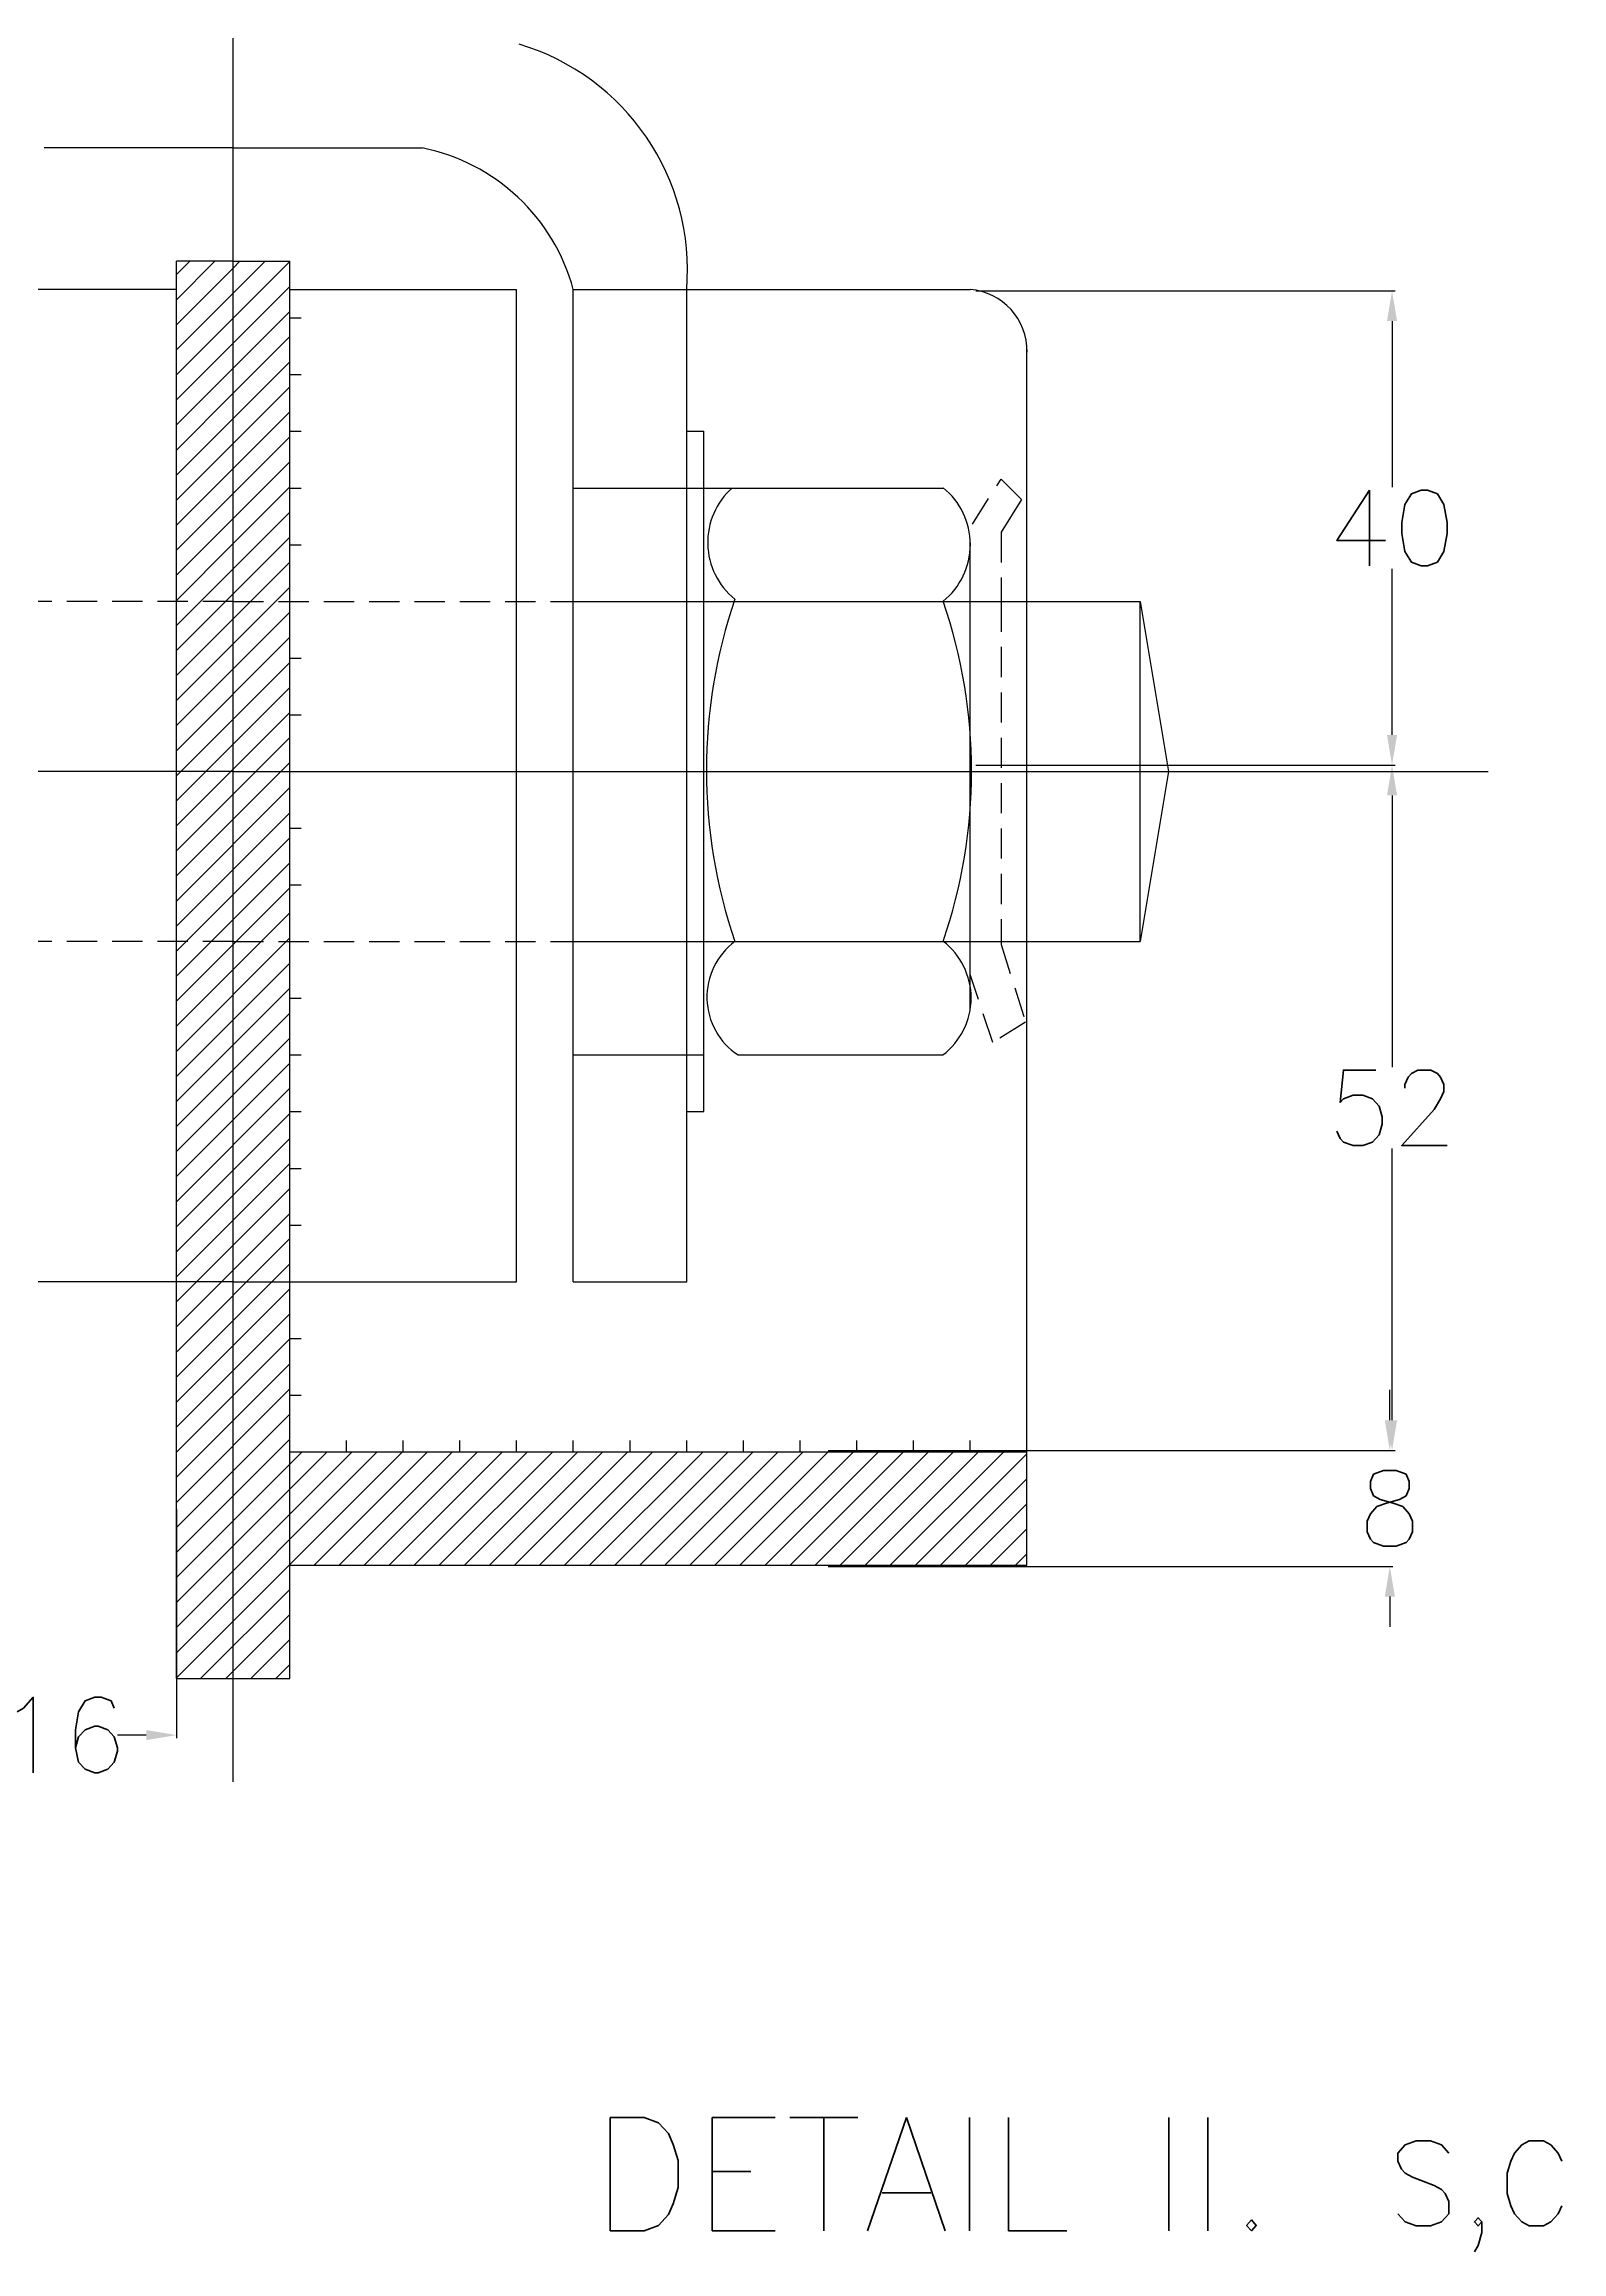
# Model space of a CAD drawing. Header units: metres. Extents: x 444 to 3227, y -3167 to -392.
# Drawn here: x 922 to 972.2, y -2312.1 to -2239.1 of the extents above; entities that cross this region are included whole.
import ezdxf

# ---------------------------------------------------------------- set-up
doc = ezdxf.new("R2010")
doc.units = ezdxf.units.M
doc.linetypes.add('DASHEDX2', pattern=[1.5, 1, -0.5])
doc.layers.get('DEFPOINTS').update_dxf_attribs({"linetype": 'CONTINUOUS'})
for name, color, linetype in [('BANGUNAN', 7, 'CONTINUOUS'), ('DIMENSI', 7, 'CONTINUOUS'), ('TEX', 7, 'CONTINUOUS')]:
    doc.layers.add(name, color=color, linetype=linetype)
doc.styles.get("Standard").update_dxf_attribs({"font": 'Simplex.shx', "height": 2.5})
doc.dimstyles.new('Skala 50', dxfattribs={"dimtxt": 0.2, "dimasz": 1, "dimexe": 0.1, "dimexo": 0.2, "dimgap": 0.1, "dimtad": 3, "dimtih": 1, "dimtoh": 1, "dimlfac": 0.5, "dimzin": 0, "dimdsep": 46, "dimtxsty": 'Standard', "dimcen": 0.05, "dimclrd": 8, "dimclre": 8, "dimclrt": 10, "dimadec": 0, "dimazin": 0, "dimtfac": 1, "dimtofl": 0, "dimtmove": 0, "dimatfit": 3, "dimfxl": 1, "dimtolj": 1, "dimtzin": 0, "dimarcsym": 0})
pattern_1 = [(45, (431.3989, -2832.03606), (-0.4143204, 0.4143204), [])]

# ---------------------------------------------------------------- blocks, each defined once
blk = doc.blocks.new('*D307')
at = {"layer": 'DEFPOINTS', "color": 0}
for p in [(952.663, -2247.228), (952.663, -2262.917), (966.623, -2262.917)]:
    blk.add_point(p, dxfattribs=at)
at = {"layer": 'DIMENSI', "color": 8, "lineweight": -2}
for p, q in [((952.863, -2247.228), (966.723, -2247.228)), ((966.623, -2248.228), (966.623, -2253.723)), ((966.623, -2261.917), (966.623, -2256.423)), ((952.863, -2262.917), (966.723, -2262.917))]:
    blk.add_line(p, q, dxfattribs=at)
at = {"layer": 'DIMENSI', "color": 8}
for points in [[(966.457, -2248.228), (966.79, -2248.228), (966.623, -2247.228)], [(966.457, -2261.917), (966.79, -2261.917), (966.623, -2262.917)]]:
    blk.add_solid(points, dxfattribs=at)
at = {"layer": 'DIMENSI', "color": 10, "insert": (966.623, -2255.073), "char_height": 2.5, "attachment_point": 5}
blk.add_mtext('\\A1;40', dxfattribs=at)
blk = doc.blocks.new('*D308')
at = {"layer": 'DEFPOINTS', "color": 0}
for p in [(961.737, -2262.917), (961.737, -2285.579), (966.623, -2285.579)]:
    blk.add_point(p, dxfattribs=at)
at = {"layer": 'DIMENSI', "color": 8, "lineweight": -2}
for p, q in [((961.937, -2262.917), (966.723, -2262.917)), ((966.623, -2263.917), (966.623, -2272.898)), ((966.623, -2284.579), (966.623, -2275.598)), ((961.937, -2285.579), (966.723, -2285.579))]:
    blk.add_line(p, q, dxfattribs=at)
at = {"layer": 'DIMENSI', "color": 8}
for points in [[(966.457, -2263.917), (966.79, -2263.917), (966.623, -2262.917)], [(966.457, -2284.579), (966.79, -2284.579), (966.623, -2285.579)]]:
    blk.add_solid(points, dxfattribs=at)
at = {"layer": 'DIMENSI', "color": 10, "insert": (966.623, -2274.248), "char_height": 2.5, "attachment_point": 5}
blk.add_mtext('\\A1;52', dxfattribs=at)
blk = doc.blocks.new('*D287')
at = {"layer": 'DEFPOINTS', "color": 0}
for p in [(947.777, -2285.579), (947.777, -2289.414), (966.55, -2289.414)]:
    blk.add_point(p, dxfattribs=at)
at = {"layer": 'DIMENSI', "color": 8, "lineweight": -2}
for p, q in [((966.55, -2284.579), (966.55, -2283.579)), ((947.977, -2285.579), (966.65, -2285.579)), ((947.977, -2289.414), (966.65, -2289.414)), ((966.55, -2290.414), (966.55, -2291.414))]:
    blk.add_line(p, q, dxfattribs=at)
at = {"layer": 'DIMENSI', "color": 8}
for points in [[(966.384, -2284.579), (966.717, -2284.579), (966.55, -2285.579)], [(966.384, -2290.414), (966.717, -2290.414), (966.55, -2289.414)]]:
    blk.add_solid(points, dxfattribs=at)
at = {"layer": 'DIMENSI', "color": 10, "insert": (966.55, -2287.496), "char_height": 2.5, "attachment_point": 5}
blk.add_mtext('\\A1;8', dxfattribs=at)
blk = doc.blocks.new('*D288')
at = {"layer": 'DEFPOINTS', "color": 0}
for p in [(918.81, -2287.322), (926.421, -2287.322), (926.421, -2294.992)]:
    blk.add_point(p, dxfattribs=at)
at = {"layer": 'DIMENSI', "color": 8, "lineweight": -2}
for p, q in [((918.81, -2287.522), (918.81, -2295.092)), ((926.421, -2287.522), (926.421, -2295.092)), ((919.81, -2294.992), (920.823, -2294.992)), ((925.421, -2294.992), (924.475, -2294.992))]:
    blk.add_line(p, q, dxfattribs=at)
at = {"layer": 'DIMENSI', "color": 8}
for points in [[(919.81, -2294.825), (919.81, -2295.159), (918.81, -2294.992)], [(925.421, -2294.825), (925.421, -2295.159), (926.421, -2294.992)]]:
    blk.add_solid(points, dxfattribs=at)
at = {"layer": 'DIMENSI', "color": 10, "insert": (922.649, -2294.992), "char_height": 2.5, "attachment_point": 5}
blk.add_mtext('\\A1;16', dxfattribs=at)

msp = doc.modelspace()

# ---------------------------------------------------------------- hatches: boundary and pattern name
at = {"layer": 'BANGUNAN'}
h = msp.add_hatch(dxfattribs=at)
h.set_pattern_fill('ANSI31', color=2, scale=4.6875, style=0)
h.set_pattern_definition(pattern_1)
h.paths.add_polyline_path([(926.42057, -2257.49967), (928.29557, -2257.49967), (928.29557, -2246.24967), (926.42057, -2246.24967)])
h = msp.add_hatch(dxfattribs=at)
h.set_pattern_fill('ANSI31', color=2, scale=4.6875, style=0)
h.set_pattern_definition(pattern_1)
h.paths.add_polyline_path([(928.29557, -2257.49967), (926.42057, -2257.49967), (926.42057, -2263.12467), (928.29557, -2263.12467)])
h.paths.add_polyline_path([(928.29557, -2263.12467), (926.42057, -2263.12467), (926.42057, -2268.74967), (928.29557, -2268.74967)])
h.paths.add_polyline_path([(926.42057, -2279.99967), (928.29557, -2279.99967), (928.29557, -2268.74967), (926.42057, -2268.74967)])
h.paths.add_polyline_path([(928.29557, -2279.99967), (926.42057, -2279.99967), (926.42057, -2293.12467), (928.29557, -2293.12467)])
h.paths.add_polyline_path([(930.17057, -2279.99967), (928.29557, -2279.99967), (928.29557, -2293.12467), (930.17057, -2293.12467), (930.17057, -2289.37467)])
h.paths.add_polyline_path([(930.17057, -2285.62467), (930.17057, -2289.37467), (954.54557, -2289.37467), (954.54557, -2285.62467)])
h.paths.add_polyline_path([(930.17057, -2268.74967), (928.29557, -2268.74967), (928.29557, -2279.99967), (930.17057, -2279.99967)])
h.paths.add_polyline_path([(928.29557, -2268.74967), (930.17057, -2268.74967), (930.17057, -2263.12467), (928.29557, -2263.12467)])
h.paths.add_polyline_path([(928.29557, -2263.12467), (930.17057, -2263.12467), (930.17057, -2257.49967), (928.29557, -2257.49967)])
h.paths.add_polyline_path([(928.29557, -2257.49967), (930.17057, -2257.49967), (930.17057, -2246.24967), (928.29557, -2246.24967)])

# ---------------------------------------------------------------- linework, layer by layer
at = {"layer": 'BANGUNAN', "color": 1}
for p, q in [((928.29557, -2296.53302), (928.29557, -2192.5859)), ((928.29557, -2279.99967), (928.29557, -2216.24967)), ((928.29557, -2263.12467), (917.04557, -2263.12467)), ((928.29557, -2263.12467), (939.54557, -2263.12467)), ((939.54557, -2263.12467), (969.80703, -2263.12467))]:
    msp.add_line(p, q, dxfattribs=at)
at = {"layer": 'BANGUNAN', "color": 2}
for p, q in [((928.29557, -2242.49967), (922.04462, -2242.49967)), ((928.29557, -2242.49967), (934.54652, -2242.49967)), ((928.29557, -2246.24967), (926.42057, -2246.24967)), ((926.42057, -2293.12467), (926.42057, -2246.24967)), ((928.29557, -2246.24967), (930.17057, -2246.24967)), ((930.17057, -2289.37467), (930.17057, -2246.24967)), ((926.42057, -2247.18717), (918.92057, -2247.18717)), ((930.17057, -2247.18717), (937.67057, -2247.18717)), ((937.67057, -2279.99967), (937.67057, -2247.18717)), ((939.54557, -2279.99967), (939.54557, -2247.18717)), ((939.54557, -2247.18717), (952.67057, -2247.18717)), ((943.29557, -2279.99967), (943.29557, -2247.18717)), ((954.54557, -2289.37467), (954.54557, -2249.06217)), ((943.29557, -2251.87467), (943.85807, -2251.87467)), ((943.85807, -2274.37467), (943.85807, -2251.87467)), ((939.54557, -2253.74967), (951.78822, -2253.74967)), ((954.36634, -2254.132), (953.69062, -2255.21204)), ((952.67057, -2271.00611), (952.67057, -2255.44494)), ((930.17057, -2257.49967), (930.54557, -2257.49967)), ((939.54557, -2257.49967), (958.29557, -2257.49967)), ((958.29557, -2268.74967), (958.29557, -2257.49967)), ((958.29557, -2257.49967), (959.23307, -2263.12467)), ((930.17057, -2259.37467), (930.54557, -2259.37467)), ((930.17057, -2261.24967), (930.54557, -2261.24967)), ((959.23307, -2263.12467), (958.29557, -2268.74967)), ((930.17057, -2268.74967), (930.54557, -2268.74967)), ((939.54557, -2268.74967), (958.29557, -2268.74967)), ((930.17057, -2270.62467), (930.54557, -2270.62467)), ((930.17057, -2272.49967), (930.54557, -2272.49967)), ((939.54557, -2272.49967), (943.85807, -2272.49967)), ((944.99374, -2272.49967), (951.7684, -2272.49967)), ((930.17057, -2274.37467), (930.54557, -2274.37467)), ((943.29557, -2274.37467), (943.85807, -2274.37467)), ((930.17057, -2276.24967), (930.54557, -2276.24967)), ((930.17057, -2278.12467), (930.54557, -2278.12467)), ((928.29557, -2279.99967), (918.92057, -2279.99967)), ((928.29557, -2279.99967), (937.67057, -2279.99967)), ((930.17057, -2279.99967), (930.54557, -2279.99967)), ((939.54557, -2279.99967), (943.29557, -2279.99967)), ((930.17057, -2281.87467), (930.54557, -2281.87467)), ((930.17057, -2283.74967), (930.54557, -2283.74967)), ((932.04557, -2285.62467), (932.04557, -2285.24967)), ((933.92057, -2285.62467), (933.92057, -2285.24967)), ((935.79557, -2285.62467), (935.79557, -2285.24967)), ((937.67057, -2285.62467), (937.67057, -2285.24967)), ((939.54557, -2285.62467), (939.54557, -2285.24967)), ((941.42057, -2285.62467), (941.42057, -2285.24967)), ((943.29557, -2285.62467), (943.29557, -2285.24967)), ((945.17057, -2285.62467), (945.17057, -2285.24967)), ((947.04557, -2285.62467), (947.04557, -2285.24967)), ((948.92057, -2285.62467), (948.92057, -2285.24967)), ((950.79557, -2285.62467), (950.79557, -2285.24967)), ((952.67057, -2285.62467), (952.67057, -2285.24967)), ((930.17057, -2285.62467), (954.54557, -2285.62467)), ((930.17057, -2289.37467), (954.54557, -2289.37467)), ((930.17057, -2293.12467), (930.17057, -2289.37467)), ((926.42057, -2293.12467), (930.17057, -2293.12467))]:
    msp.add_line(p, q, dxfattribs=at)
at = {"layer": 'BANGUNAN', "color": 2, "linetype": 'DASHEDX2'}
for p, q in [((930.17057, -2248.12467), (930.54557, -2248.12467)), ((930.17057, -2249.99967), (930.54557, -2249.99967)), ((930.17057, -2251.87467), (930.54557, -2251.87467)), ((930.17057, -2253.74967), (930.54557, -2253.74967)), ((952.7446, -2254.94203), (953.69062, -2253.45697)), ((953.69062, -2253.45697), (954.36634, -2254.132)), ((953.69062, -2255.21204), (953.69062, -2257.50711)), ((930.17057, -2255.62467), (930.54557, -2255.62467)), ((928.29557, -2257.49967), (917.04557, -2257.49967)), ((928.29557, -2257.49967), (939.54557, -2257.49967)), ((953.69062, -2257.50711), (953.69062, -2268.8475)), ((930.17057, -2263.12467), (930.54557, -2263.12467)), ((930.17057, -2264.99967), (930.54557, -2264.99967)), ((930.17057, -2266.87467), (930.54557, -2266.87467)), ((928.29557, -2268.74967), (917.04557, -2268.74967)), ((928.29557, -2268.74967), (939.54557, -2268.74967)), ((953.69062, -2268.8475), (954.50149, -2271.41259)), ((953.42033, -2272.08761), (952.67057, -2269.84069)), ((954.50149, -2271.41259), (953.42033, -2272.08761))]:
    msp.add_line(p, q, dxfattribs=at)
at = {"layer": 'BANGUNAN', "color": 2}
for centre, radius, start, end in [((935.51907, -2246.54753), 7.80276, 355.2978377, 73.3843626), ((933.25819, -2248.88304), 6.51208, 15.0948894, 78.5894582), ((952.51578, -2249.21696), 2.03568, 358.959758, 85.6391046), ((946.39653, -2255.54831), 2.40625, 131.6271559, 231.1891707), ((950.27047, -2255.61689), 2.40625, 308.8108293, 51.1891707), ((961.52376, -2263.08649), 17.57289, 161.1998489, 198.8001511), ((935.37234, -2263.11689), 17.34375, 341.0753556, 18.9246444), ((946.25587, -2270.58774), 2.29095, 126.6479488, 236.5697713), ((950.33882, -2270.61689), 2.36402, 307.2091229, 52.4800484)]:
    msp.add_arc(centre, radius, start, end, dxfattribs=at)

# ---------------------------------------------------------------- texts
at = {"layer": 'TEX', "color": 2}
for s, height, p in [('DETAIL II.', 3.75, (940.11696, -2311.38491)), ('S,C', 2.8125, (966.45391, -2311.22521))]:
    msp.add_text(s, height=height, dxfattribs=at).set_placement(p)

# ---------------------------------------------------------------- dimensions: what is measured, and where the dimension line sits
at = {"layer": 'DIMENSI', "color": 2}
for p1, p2, distance, text, picture, middle in [((952.66317, -2247.22839), (952.66317, -2262.91711), 13.96005, '40', '*D307', (966.62322, -2255.07275)), ((961.7372, -2262.91711), (961.7372, -2285.5786), 4.88602, '52', '*D308', (966.62322, -2274.24786))]:
    dim = msp.add_aligned_dim(p1=p1, p2=p2, distance=distance, text=text, dimstyle='Skala 50', override={"dimtad": 0}, dxfattribs=at)
    dim.commit()
    dim.dimension.update_dxf_attribs({"geometry": picture, "text_midpoint": middle})
for base, p1, p2, angle, text, picture, middle in [((966.55038, -2289.41362), (947.77715, -2285.5786), (947.77715, -2289.41362), 270, '8', '*D287', (966.55038, -2287.49611)), ((926.42057, -2294.99184), (918.81005, -2287.32179), (926.42057, -2287.32179), 0, '16', '*D288', (922.64907, -2294.99184))]:
    dim = msp.add_linear_dim(base=base, p1=p1, p2=p2, angle=angle, text=text, dimstyle='Skala 50', override={"dimtad": 0}, dxfattribs=at)
    dim.commit()
    dim.dimension.update_dxf_attribs({"geometry": picture, "text_midpoint": middle, "dimtype": 161})

doc.saveas('drawing.dxf')
